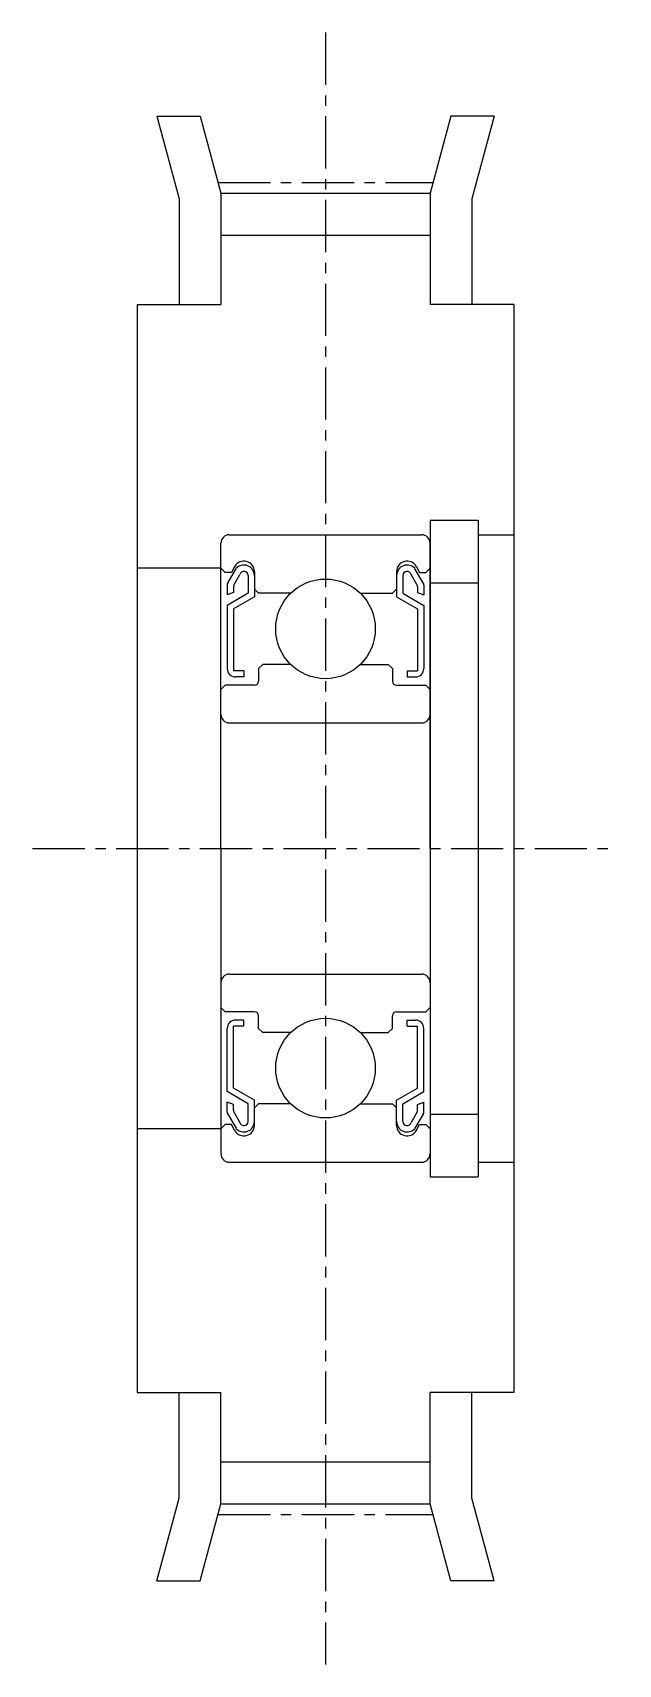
# Model space of a CAD drawing. Extents: x 5 to 97, y 5 to 109.
# Drawn here: x 83 to 97, y 70.5 to 109.5 of the extents above; entities outside this region: 2.
import ezdxf

# ---------------------------------------------------------------- set-up
doc = ezdxf.new("R2010")
doc.units = 0
doc.linetypes.add('CENTER', pattern=[2, 1.25, -0.25, 0.25, -0.25])
doc.layers.get('0').update_dxf_attribs({"linetype": 'CONTINUOUS'})
doc.layers.add('CENTER', color=1, linetype='CENTER')

msp = doc.modelspace()

# ---------------------------------------------------------------- linework, layer by layer
at = {"color": 7, "linetype": 'CONTINUOUS'}
for p, q in [((85.972, 107.5), (86.5, 105.528)), ((85.972, 107.5), (87.007, 107.5)), ((87.007, 107.5), (87.5, 105.66)), ((92.993, 107.5), (92.5, 105.66)), ((94.028, 107.5), (92.993, 107.5)), ((94.028, 107.5), (93.5, 105.528)), ((86.5, 105.528), (86.5, 103)), ((87.5, 105.66), (92.5, 105.66)), ((87.5, 105.66), (87.5, 103)), ((92.5, 105.66), (92.5, 103)), ((93.5, 105.528), (93.5, 103)), ((87.5, 104.66), (92.5, 104.66)), ((85.5, 103), (85.5, 77)), ((85.5, 103), (87.5, 103)), ((94.5, 103), (92.5, 103)), ((94.5, 103), (94.5, 77)), ((87.7, 97.5), (92.3, 97.5)), ((92.5, 97.85), (93.65, 97.85)), ((92.5, 97.85), (92.5, 82.15)), ((93.65, 97.85), (93.65, 82.15)), ((93.65, 97.5), (94.5, 97.5)), ((87.5, 90), (87.5, 97.3)), ((92.5, 90), (92.5, 97.3)), ((87.833, 96.745), (87.75, 96.6)), ((92.167, 96.745), (92.25, 96.6)), ((87.5, 96.7), (85.5, 96.7)), ((87.6, 96.6), (87.5, 96.7)), ((87.75, 96.6), (87.6, 96.6)), ((87.663, 96.347), (87.861, 96.688)), ((87.813, 96.306), (87.953, 96.547)), ((88.15, 96.525), (88.15, 96.1)), ((88.3, 96.62), (88.3, 96.2)), ((88.3, 96.525), (88.3, 96.013)), ((91.7, 96.62), (91.7, 96.2)), ((91.7, 96.525), (91.7, 96.013)), ((91.85, 96.525), (91.85, 96.1)), ((92.187, 96.306), (92.047, 96.547)), ((92.337, 96.347), (92.139, 96.688)), ((92.25, 96.6), (92.4, 96.6)), ((92.4, 96.6), (92.5, 96.7)), ((92.5, 96.35), (93.65, 96.35)), ((87.65, 96.297), (87.65, 96.064)), ((87.8, 96.118), (87.65, 96.064)), ((88.15, 96.1), (87.65, 95.811)), ((87.8, 96.256), (87.8, 96.118)), ((88.3, 96.013), (87.8, 95.725)), ((88.4, 96.1), (88.3, 96.2)), ((89.166, 96.1), (88.4, 96.1)), ((90.834, 96.1), (91.6, 96.1)), ((91.6, 96.1), (91.7, 96.2)), ((91.7, 96.013), (92.2, 95.725)), ((91.85, 96.1), (92.35, 95.811)), ((92.2, 96.256), (92.2, 96.118)), ((92.2, 96.118), (92.35, 96.064)), ((92.35, 96.297), (92.35, 96.064)), ((87.65, 95.811), (87.65, 94.3)), ((87.8, 95.725), (87.8, 94.25)), ((92.2, 95.725), (92.2, 94.25)), ((92.35, 95.811), (92.35, 94.3)), ((88.5, 94.4), (88.4, 94.3)), ((89.166, 94.4), (88.5, 94.4)), ((90.834, 94.4), (91.5, 94.4)), ((91.5, 94.4), (91.6, 94.3)), ((88.05, 94.25), (87.8, 94.25)), ((88.05, 94.1), (87.85, 94.1)), ((88.05, 94.25), (88.05, 94.1)), ((88.4, 94.3), (88.4, 94)), ((91.6, 94.3), (91.6, 94)), ((91.95, 94.25), (92.2, 94.25)), ((91.95, 94.25), (91.95, 94.1)), ((91.95, 94.1), (92.15, 94.1)), ((87.6, 93.9), (87.5, 93.8)), ((87.5, 93.65), (87.5, 93.65)), ((88.3, 93.9), (87.6, 93.9)), ((91.7, 93.9), (92.4, 93.9)), ((92.4, 93.9), (92.5, 93.8)), ((87.7, 93), (92.3, 93)), ((87.5, 91.825), (87.5, 91.825)), ((87.5, 90), (87.5, 82.7)), ((92.5, 90), (92.5, 82.7)), ((87.7, 87), (92.3, 87)), ((87.6, 86.1), (87.5, 86.2)), ((92.4, 86.1), (92.5, 86.2)), ((88.3, 86.1), (87.6, 86.1)), ((88.05, 85.9), (87.85, 85.9)), ((88.05, 85.75), (88.05, 85.9)), ((88.4, 85.7), (88.4, 86)), ((91.6, 85.7), (91.6, 86)), ((91.7, 86.1), (92.4, 86.1)), ((91.95, 85.9), (92.15, 85.9)), ((91.95, 85.75), (91.95, 85.9)), ((87.65, 84.189), (87.65, 85.7)), ((87.8, 84.275), (87.8, 85.75)), ((88.05, 85.75), (87.8, 85.75)), ((88.5, 85.6), (88.4, 85.7)), ((89.166, 85.6), (88.5, 85.6)), ((90.834, 85.6), (91.5, 85.6)), ((91.5, 85.6), (91.6, 85.7)), ((91.95, 85.75), (92.2, 85.75)), ((92.2, 84.275), (92.2, 85.75)), ((92.35, 84.189), (92.35, 85.7)), ((88.3, 83.987), (87.8, 84.275)), ((91.7, 83.987), (92.2, 84.275)), ((88.15, 83.9), (87.65, 84.189)), ((87.8, 83.882), (87.65, 83.936)), ((87.65, 83.703), (87.65, 83.936)), ((87.8, 83.744), (87.8, 83.882)), ((88.15, 83.475), (88.15, 83.9)), ((88.3, 83.475), (88.3, 83.987)), ((88.4, 83.9), (88.3, 83.8)), ((89.166, 83.9), (88.4, 83.9)), ((90.834, 83.9), (91.6, 83.9)), ((91.6, 83.9), (91.7, 83.8)), ((91.7, 83.475), (91.7, 83.987)), ((91.85, 83.9), (92.35, 84.189)), ((91.85, 83.475), (91.85, 83.9)), ((92.2, 83.882), (92.35, 83.936)), ((92.2, 83.744), (92.2, 83.882)), ((92.35, 83.703), (92.35, 83.936)), ((87.663, 83.653), (87.861, 83.312)), ((87.813, 83.694), (87.953, 83.453)), ((88.3, 83.38), (88.3, 83.8)), ((91.7, 83.38), (91.7, 83.8)), ((92.187, 83.694), (92.047, 83.453)), ((92.337, 83.653), (92.139, 83.312)), ((92.5, 83.65), (93.65, 83.65)), ((87.5, 83.3), (85.5, 83.3)), ((87.6, 83.4), (87.5, 83.3)), ((87.75, 83.4), (87.6, 83.4)), ((87.833, 83.255), (87.75, 83.4)), ((92.167, 83.255), (92.25, 83.4)), ((92.25, 83.4), (92.4, 83.4)), ((92.4, 83.4), (92.5, 83.3)), ((87.7, 82.5), (92.3, 82.5)), ((93.65, 82.5), (94.5, 82.5)), ((92.5, 82.15), (93.65, 82.15)), ((85.5, 77), (87.5, 77)), ((86.5, 74.472), (86.5, 77)), ((87.5, 74.34), (87.5, 77)), ((94.5, 77), (92.5, 77)), ((92.5, 74.34), (92.5, 77)), ((93.5, 74.472), (93.5, 77)), ((87.5, 75.34), (92.5, 75.34)), ((85.972, 72.5), (86.5, 74.472)), ((87.007, 72.5), (87.5, 74.34)), ((87.5, 74.34), (92.5, 74.34)), ((92.993, 72.5), (92.5, 74.34)), ((94.028, 72.5), (93.5, 74.472)), ((85.972, 72.5), (87.007, 72.5)), ((94.028, 72.5), (92.993, 72.5))]:
    msp.add_line(p, q, dxfattribs=at)
for centre in [(90, 95.25), (90, 84.75)]:
    msp.add_circle(centre, 1.191, dxfattribs=at)
for centre, radius, start, end in [((87.7, 97.3), 0.2, 90, 180), ((92.3, 97.3), 0.2, 0, 90), ((88.05, 96.62), 0.25, 359.9996, 150.0002), ((88.05, 96.525), 0.25, 0, 139.1944), ((91.95, 96.62), 0.25, 29.9998, 180.0004), ((91.95, 96.525), 0.25, 40.8056, 180), ((87.75, 96.297), 0.1, 150.0003, 180.0006), ((88.05, 96.525), 0.1, 0, 167.1249), ((91.95, 96.525), 0.1, 12.8751, 180), ((92.25, 96.297), 0.1, 359.9994, 29.9997), ((87.9, 96.256), 0.1, 150.0003, 180.0006), ((92.1, 96.256), 0.1, 359.9994, 29.9997), ((87.85, 94.3), 0.2, 180.0003, 270.0003), ((88.3, 94), 0.1, 270.0006, 0), ((91.7, 94), 0.1, 180, 269.9994), ((92.15, 94.3), 0.2, 269.9997, 359.9997), ((87.7, 93.2), 0.2, 180, 270), ((92.3, 93.2), 0.2, 270, 0), ((87.7, 86.8), 0.2, 90, 180), ((92.3, 86.8), 0.2, 0, 90), ((87.85, 85.7), 0.2, 89.9997, 179.9997), ((88.3, 86), 0.1, 0, 89.9994), ((91.7, 86), 0.1, 90.0006, 180), ((92.15, 85.7), 0.2, 0.0003, 90.0003), ((87.75, 83.703), 0.1, 179.9994, 209.9997), ((87.9, 83.744), 0.1, 179.9994, 209.9997), ((88.05, 83.475), 0.25, 220.8056, 0), ((88.05, 83.475), 0.1, 192.8751, 0), ((91.95, 83.475), 0.25, 180, 319.1944), ((91.95, 83.475), 0.1, 180, 347.1249), ((92.1, 83.744), 0.1, 330.0003, 0.0006), ((92.25, 83.703), 0.1, 330.0003, 0.0006), ((88.05, 83.38), 0.25, 209.9998, 0.0004), ((91.95, 83.38), 0.25, 179.9996, 330.0002), ((87.7, 82.7), 0.2, 180, 270), ((92.3, 82.7), 0.2, 270, 0)]:
    msp.add_arc(centre, radius, start, end, dxfattribs=at)
at = {"layer": 'CENTER', "color": 1, "linetype": 'CENTER'}
for p, q in [((90, 109.5), (90, 70.5)), ((87.432, 105.915), (92.568, 105.915)), ((83, 90), (97, 90)), ((87.432, 74.085), (92.568, 74.085))]:
    msp.add_line(p, q, dxfattribs=at)

# ---------------------------------------------------------------- texts
at = {"color": 7, "linetype": 'CONTINUOUS'}
for s, p in [('AHTF50-S2M040', (5, 12.5)), ('AHTF50S2M040', (5, 5))]:
    msp.add_text(s, height=2, dxfattribs=at).set_placement(p)

doc.saveas('drawing.dxf')
